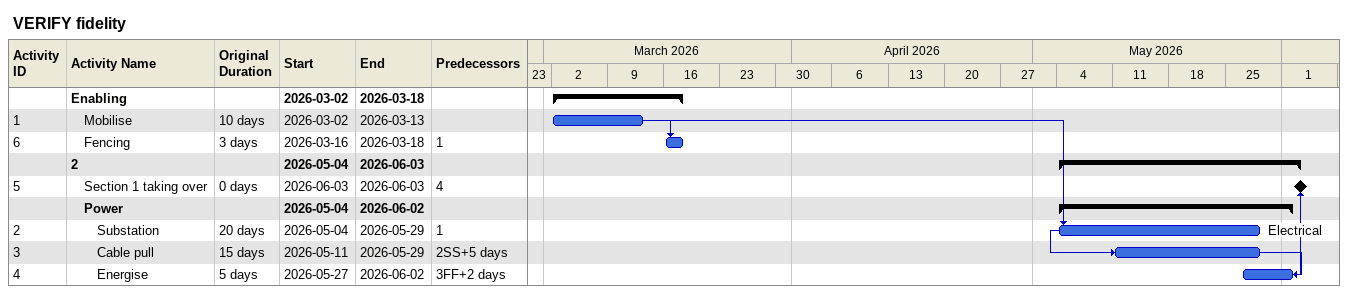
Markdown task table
VERIFY fidelity

| ID | Level | Task | Original duration | Start | Finish | Predecessors | Resources |
|---|---|---|---|---|---|---|---|
|  | 1 | **Enabling** |  | 2026-03-02 | 2026-03-18 |  |  |
| 1 | 2 | Mobilise | 10d | 2026-03-02 | 2026-03-13 |  |  |
| 6 | 2 | Fencing | 3d | 2026-03-16 | 2026-03-18 | 1 |  |
|  | 1 | **2** |  | 2026-05-04 | 2026-06-03 |  |  |
| 5 | 2 | Section 1 taking over | 0d | 2026-06-03 | 2026-06-03 | 4 |  |
|  | 2 | **Power** |  | 2026-05-04 | 2026-06-02 |  |  |
| 2 | 3 | Substation | 20d | 2026-05-04 | 2026-05-29 | 1 | Electrical |
| 3 | 3 | Cable pull | 15d | 2026-05-11 | 2026-05-29 | 2SS+5d |  |
| 4 | 3 | Energise | 5d | 2026-05-27 | 2026-06-02 | 3FF+2d |  |
